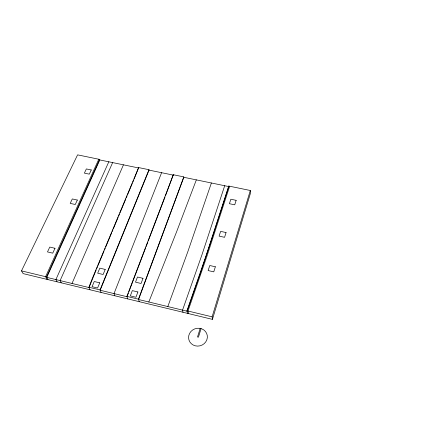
<?xml version="1.0" encoding="UTF-8"?>
<svg xmlns="http://www.w3.org/2000/svg" width="430" height="430" viewBox="0 0 430 430"><rect width="100%" height="100%" fill="white"/><g stroke="black" fill="none" stroke-linecap="round" stroke-linejoin="round"><path stroke-width="0.64" d="M96.202 269.841L89.064 287.573L46.779 277.377L99.803 159.944L99.636 159.406L77.594 154.854L21.5 270.878L23.129 273.609L212.431 319.372L250.341 193.586L250.314 190.495L228.744 186.045L206.169 255.436L186.975 310.772L187.475 313.336M212.431 319.372L212.119 316.835L250.314 190.495M201.068 328.633L198.418 337.206L197.52 336.986L200.17 328.412M229.652 186.233L207.126 255.656L187.985 311.014L188.469 313.577M228.566 187.206L211.92 238.591L211.866 238.096M224.697 185.733L201.912 254.909L182.546 310.121L182.981 312.25M211.716 239.209L200.396 273.179M211.393 182.981L187.846 251.636L167.818 306.568M200.186 273.792L187.061 311.207L138.573 299.517L183.841 177.294L183.782 176.897L173.295 174.73L126.882 296.388L127.764 298.904M139.272 301.683L138.465 299.183L183.782 176.897M196.338 179.874L176.639 231.7L148.812 301.984M127.242 296.098L128.436 292.964M128.914 291.707L145.641 247.836M146.119 246.583L147.791 242.192M148.269 240.94L164.996 197.069M165.475 195.811L173.295 174.73M90.042 289.788L88.913 287.235L92.192 278.753L138.653 167.582L148.963 169.71L149.049 170.108L100.179 290.255L127.001 296.721M161.599 172.699L114.014 293.593L114.853 295.781M101.093 292.454L100.034 289.917L148.963 169.71M96.718 268.605L97.492 266.756M98.008 265.52L103.936 251.319M104.452 250.088L105.226 248.234M105.742 246.997L111.671 232.802M112.187 231.566L112.961 229.717M113.477 228.48L118.121 217.37M118.637 216.134L119.411 214.28M119.922 213.049L125.856 198.848M126.372 197.612L127.146 195.763M127.662 194.527L132.3 183.416M132.816 182.18L133.59 180.331M134.106 179.095L138.653 167.582M72.004 283.456L123.448 164.824M112.644 162.594L60.114 280.591L61.253 282.827M108.806 161.798L55.895 279.57L57.061 281.811M47.999 279.624L46.531 276.915L99.636 159.406M98.787 159.229L45.602 276.689L47.069 279.398M99.803 159.944L138.745 167.985M149.049 170.108L173.36 175.128M183.841 177.294L228.776 186.572L228.744 186.045M21.5 270.878L46.531 276.915M186.975 310.772L212.119 316.835M88.913 287.235L100.034 289.917M126.882 296.388L138.465 299.183M215.355 266.783L213.769 271.857L208.142 270.567L209.754 265.509L215.355 266.783M226.067 232.549L224.573 237.317L219.106 236.118L220.622 231.361L226.067 232.549M236.145 200.337L234.737 204.825L229.421 203.707L230.845 199.224L236.145 200.337M137.901 291.965L135.928 297.248L130.317 295.894L132.316 290.626L137.901 291.965M142.996 278.317L141.072 283.477L135.52 282.161L137.466 277.017L142.996 278.317M99.712 282.827L97.588 288.014L92.09 286.692L94.234 281.516L99.712 282.827M105.205 269.427L103.13 274.49L97.685 273.206L99.787 268.148L105.205 269.427M54.992 248.287L52.739 253.152L47.488 251.921L49.762 247.067L54.992 248.287M77.33 200.052L75.271 204.503L70.214 203.39L72.294 198.95L77.33 200.052M91.262 169.963L89.316 174.161L84.388 173.123L86.349 168.936L91.262 169.963M200.627 328.493L199.434 328.284A9.46 8.89 -18.2 0 0 188.937 339.958A9.46 8.89 -18.2 0 0 204.153 343.683A9.46 8.89 -18.2 0 0 201.772 328.853L200.627 328.493"/></g></svg>
